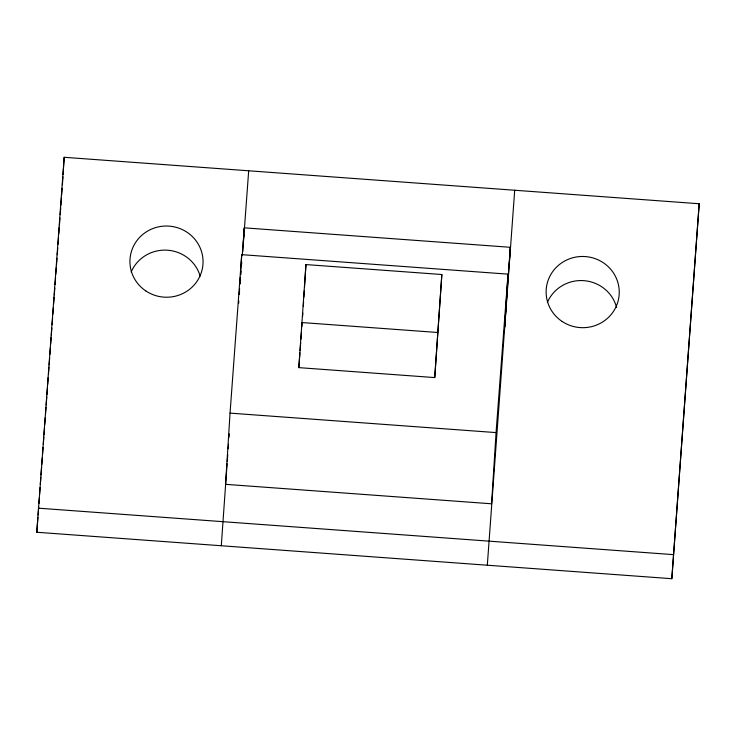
<?xml version="1.0" encoding="UTF-8"?>
<svg xmlns="http://www.w3.org/2000/svg" width="736" height="736" viewBox="0 0 736 736"><rect width="100%" height="100%" fill="white"/><g stroke="black" fill="none" stroke-linecap="round" stroke-linejoin="round"><path stroke-width="1.1" d="M36.8 532.257L64.179 157.292L699.2 203.743L671.821 578.708L36.8 532.257L37.895 517.344M62.956 176.787L62.413 184.81M63.103 174.496L64.179 157.292M221.297 545.753L227.084 463.708M230.046 413.126L225.566 484.334L491.584 503.792L496.064 432.593L508.015 274.142L241.73 254.656L230.046 413.126L496.064 432.593M238.676 303.214L238.814 300.95M239.246 294.179L239.596 288.53M239.881 284.013L240.304 277.242M240.525 273.856L241.73 254.656M509.156 265.438L510.296 247.296L244.278 227.838L242.714 251.703M298.834 367.632L305.946 264.574L441.848 274.519L434.737 377.577L298.834 367.632L299.92 352.857M303.315 306.296L303.6 301.788M303.885 297.27L304.308 290.508M304.52 287.123L305.946 264.574M434.737 377.577L441.848 274.519M487.315 565.211L514.703 190.247M508.015 274.142L504.675 327.207L510.296 247.296M671.821 578.708L699.2 203.743M38.07 515.053L38.658 507.03M38.916 503.59L39.339 497.849M39.588 494.417L40.094 487.536M40.351 484.095L40.857 477.213M41.023 474.922L41.621 466.891M41.786 464.6L42.292 457.718M42.55 454.278L43.056 447.396M43.314 443.964L43.82 437.083M43.985 434.783L44.491 427.91M44.749 424.47L45.255 417.588M45.503 414.147L46.018 407.266M46.184 404.975L46.773 396.943M46.948 394.652L47.454 387.771M47.702 384.33L48.208 377.458M48.466 374.017L48.972 367.135M49.146 364.844L49.652 357.963M49.901 354.522L50.407 347.64M50.664 344.2L51.17 337.318M51.336 335.027L51.851 328.146M52.1 324.705L52.606 317.823M52.863 314.382L53.369 307.51M53.618 304.069L54.133 297.188M54.298 294.897L54.804 288.015M55.062 284.574L55.568 277.693M55.816 274.252L56.332 267.37M56.497 265.08L57.003 258.198M57.261 254.757L57.767 247.876M58.015 244.444L58.521 237.562M58.779 234.122L59.285 227.24M59.46 224.949L59.966 218.068M60.214 214.627L60.72 207.745M60.895 205.454L61.484 197.423M61.649 195.132L62.164 188.25M239.402 294.032L239.568 291.75M240.157 283.756L240.322 281.474M240.828 274.629L241.086 271.207M241.583 264.362L241.758 262.071M242.264 255.226L244.278 227.838M227.258 461.417L227.764 454.544M228.188 448.813L228.519 444.231M229.034 437.35L229.282 433.909M243.386 242.558L243.975 234.582M244.15 232.309L248.685 170.789M300.086 350.584L300.674 342.636M300.923 339.222L301.429 332.405M301.843 326.72L302.1 323.316M302.597 316.498L302.855 313.085M301.668 322.534L437.58 332.479M38.318 508.171L673.33 554.631M131.174 272.026A36.57 35.604 3.6 0 1 167.063 250.176A36.57 35.604 3.6 0 1 200.146 276.083M547.372 302.468A36.57 35.604 3.6 0 1 583.786 280.655A36.57 35.604 3.6 0 1 616.621 307.538M145.986 291.042A36.57 35.604 3.6 0 0 202.961 264.298A36.57 35.604 3.6 0 0 150.521 229.549A36.57 35.604 3.6 0 0 145.986 291.042M562.184 321.494A36.57 35.604 3.6 0 0 619.16 294.75A36.57 35.604 3.6 0 0 566.72 259.992A36.57 35.604 3.6 0 0 562.184 321.494"/></g></svg>
